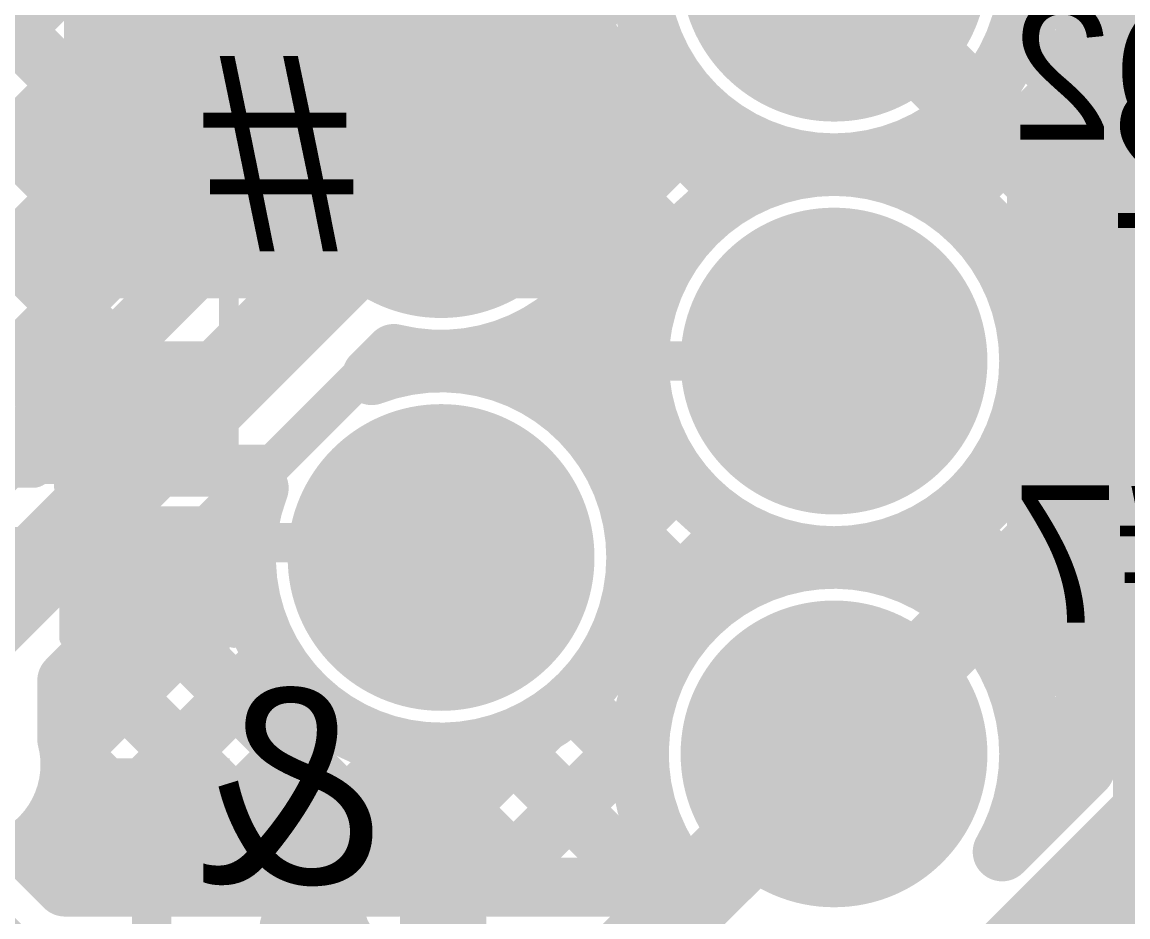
# Model space of a CAD drawing. Header units: millimetres. Extents: x -0.39 to 1.43, y -0.21 to 1.58.
# Drawn here: x 0.7794 to 1.0608, y 0.8165 to 1.0443 of the extents above; entities that cross this region are included whole.
import ezdxf

# ---------------------------------------------------------------- set-up
doc = ezdxf.new("R2010")
doc.units = ezdxf.units.MM
doc.header["$MEASUREMENT"] = 0
for name, color, linetype in [('BottomLayer', 5, 'Continuous'), ('BottomOverlay', 54, 'Continuous'), ('BottomPaste', 16, 'Continuous'), ('BottomSolder', 6, 'Continuous'), ('MultiLayer', 9, 'Continuous'), ('PadHoleLayer', 156, 'Continuous'), ('TopLayer', 1, 'Continuous'), ('TopOverlay', 2, 'Continuous'), ('TopSolder', 216, 'Continuous')]:
    doc.layers.add(name, color=color, linetype=linetype)
doc.styles.add('Arial', font='', dxfattribs={"height": 0.2})
doc.styles.get('Arial').set_extended_font_data('Arial')

# ---------------------------------------------------------------- blocks, each defined once
blk = doc.blocks.new('HY951180A_13')
at = {"layer": 'BottomLayer'}
h = blk.add_hatch(color=5, dxfattribs=at)
edge = h.paths.add_edge_path()
edge.add_arc((-0.125, -0.15591), 0.03504, 0, 360)
h = blk.add_hatch(color=5, dxfattribs=at)
edge = h.paths.add_edge_path()
edge.add_arc((-0.025, -0.15591), 0.03504, 0, 360)
h = blk.add_hatch(color=5, dxfattribs=at)
edge = h.paths.add_edge_path()
edge.add_arc((-0.175, -0.25591), 0.03504, 0, 360)
h = blk.add_hatch(color=5, dxfattribs=at)
edge = h.paths.add_edge_path()
edge.add_arc((-0.075, -0.25591), 0.03504, 0, 360)
h = blk.add_hatch(color=5, dxfattribs=at)
edge = h.paths.add_edge_path()
edge.add_arc((0.025, -0.25591), 0.03504, 0, 360)
at = {"layer": 'BottomSolder'}
h = blk.add_hatch(color=6, dxfattribs=at)
edge = h.paths.add_edge_path()
edge.add_arc((-0.125, -0.15591), 0.03904, 0, 360)
h = blk.add_hatch(color=6, dxfattribs=at)
edge = h.paths.add_edge_path()
edge.add_arc((-0.025, -0.15591), 0.03904, 0, 360)
h = blk.add_hatch(color=6, dxfattribs=at)
edge = h.paths.add_edge_path()
edge.add_arc((-0.175, -0.25591), 0.03904, 0, 360)
h = blk.add_hatch(color=6, dxfattribs=at)
edge = h.paths.add_edge_path()
edge.add_arc((-0.075, -0.25591), 0.03904, 0, 360)
h = blk.add_hatch(color=6, dxfattribs=at)
edge = h.paths.add_edge_path()
edge.add_arc((0.025, -0.25591), 0.03904, 0, 360)
at = {"layer": 'MultiLayer'}
h = blk.add_hatch(color=9, dxfattribs=at)
edge = h.paths.add_edge_path()
edge.add_arc((-0.125, -0.15591), 0.03504, 0, 360)
h = blk.add_hatch(color=9, dxfattribs=at)
edge = h.paths.add_edge_path()
edge.add_arc((-0.025, -0.15591), 0.03504, 0, 360)
h = blk.add_hatch(color=9, dxfattribs=at)
edge = h.paths.add_edge_path()
edge.add_arc((-0.175, -0.25591), 0.03504, 0, 360)
h = blk.add_hatch(color=9, dxfattribs=at)
edge = h.paths.add_edge_path()
edge.add_arc((-0.075, -0.25591), 0.03504, 0, 360)
h = blk.add_hatch(color=9, dxfattribs=at)
edge = h.paths.add_edge_path()
edge.add_arc((0.025, -0.25591), 0.03504, 0, 360)
at = {"layer": 'PadHoleLayer'}
h = blk.add_hatch(color=156, dxfattribs=at)
edge = h.paths.add_edge_path()
edge.add_arc((-0.125, -0.15591), 0.01752, 0, 360)
h = blk.add_hatch(color=156, dxfattribs=at)
edge = h.paths.add_edge_path()
edge.add_arc((-0.025, -0.15591), 0.01752, 0, 360)
h = blk.add_hatch(color=156, dxfattribs=at)
edge = h.paths.add_edge_path()
edge.add_arc((-0.175, -0.25591), 0.01752, 0, 360)
h = blk.add_hatch(color=156, dxfattribs=at)
edge = h.paths.add_edge_path()
edge.add_arc((-0.075, -0.25591), 0.01752, 0, 360)
h = blk.add_hatch(color=156, dxfattribs=at)
edge = h.paths.add_edge_path()
edge.add_arc((0.025, -0.25591), 0.01752, 0, 360)
at = {"layer": 'TopLayer'}
h = blk.add_hatch(color=1, dxfattribs=at)
edge = h.paths.add_edge_path()
edge.add_arc((-0.125, -0.15591), 0.03504, 0, 360)
h = blk.add_hatch(color=1, dxfattribs=at)
edge = h.paths.add_edge_path()
edge.add_arc((-0.025, -0.15591), 0.03504, 0, 360)
h = blk.add_hatch(color=1, dxfattribs=at)
edge = h.paths.add_edge_path()
edge.add_arc((-0.175, -0.25591), 0.03504, 0, 360)
h = blk.add_hatch(color=1, dxfattribs=at)
edge = h.paths.add_edge_path()
edge.add_arc((-0.075, -0.25591), 0.03504, 0, 360)
h = blk.add_hatch(color=1, dxfattribs=at)
edge = h.paths.add_edge_path()
edge.add_arc((0.025, -0.25591), 0.03504, 0, 360)
at = {"layer": 'TopSolder'}
h = blk.add_hatch(color=216, dxfattribs=at)
edge = h.paths.add_edge_path()
edge.add_arc((-0.125, -0.15591), 0.03904, 0, 360)
h = blk.add_hatch(color=216, dxfattribs=at)
edge = h.paths.add_edge_path()
edge.add_arc((-0.025, -0.15591), 0.03904, 0, 360)
h = blk.add_hatch(color=216, dxfattribs=at)
edge = h.paths.add_edge_path()
edge.add_arc((-0.175, -0.25591), 0.03904, 0, 360)
h = blk.add_hatch(color=216, dxfattribs=at)
edge = h.paths.add_edge_path()
edge.add_arc((-0.075, -0.25591), 0.03904, 0, 360)
h = blk.add_hatch(color=216, dxfattribs=at)
edge = h.paths.add_edge_path()
edge.add_arc((0.025, -0.25591), 0.03904, 0, 360)
at = {"layer": 'TopOverlay', "const_width": 0.005}
blk.add_lwpolyline([(-0.331, -0.331), (0.331, -0.331)], dxfattribs=at)
blk = doc.blocks.new('SOT_89_B_27')
at = {"layer": 'BottomOverlay', "text_generation_flag": 2}
blk.add_text('Q2', height=0.035, rotation=-180, dxfattribs=at).set_placement((0.20944, -0.09921))
blk = doc.blocks.new('R__0603_B_31')
at = {"layer": 'BottomLayer'}
for points in [[(-0.045, -0.0175), (-0.045, 0.0175), (-0.015, 0.0175), (-0.015, -0.0175)], [(0.015, -0.0175), (0.015, 0.0175), (0.045, 0.0175), (0.045, -0.0175)]]:
    blk.add_hatch(color=5, dxfattribs=at).paths.add_polyline_path(points)
at = {"layer": 'BottomPaste'}
for points in [[(-0.045, -0.0175), (-0.045, 0.0175), (-0.015, 0.0175), (-0.015, -0.0175)], [(0.015, -0.0175), (0.015, 0.0175), (0.045, 0.0175), (0.045, -0.0175)]]:
    blk.add_hatch(color=16, dxfattribs=at).paths.add_polyline_path(points)
at = {"layer": 'BottomSolder'}
for points in [[(-0.049, -0.0215), (-0.049, 0.0215), (-0.011, 0.0215), (-0.011, -0.0215)], [(0.011, -0.0215), (0.011, 0.0215), (0.049, 0.0215), (0.049, -0.0215)]]:
    blk.add_hatch(color=6, dxfattribs=at).paths.add_polyline_path(points)
at = {"layer": 'BottomOverlay', "const_width": 0.005}
for points in [[(-0.048, 0.021), (-0.048, -0.021)], [(-0.048, 0.021), (0.048, 0.021)], [(0.048, 0.021), (0.048, -0.021)], [(-0.048, -0.021), (0.048, -0.021)]]:
    blk.add_lwpolyline(points, dxfattribs=at)
at = {"layer": 'BottomOverlay', "const_width": 0.0025}
for points in [[(-0.04925, 0.021, 1), (-0.04675, 0.021, 1)], [(-0.04925, 0.021, 1), (-0.04675, 0.021, 1)], [(0.04675, 0.021, 1), (0.04925, 0.021, 1)], [(0.04675, 0.021, 1), (0.04925, 0.021, 1)], [(-0.04925, -0.021, 1), (-0.04675, -0.021, 1)], [(-0.04925, -0.021, 1), (-0.04675, -0.021, 1)], [(0.04675, -0.021, 1), (0.04925, -0.021, 1)], [(0.04675, -0.021, 1), (0.04925, -0.021, 1)]]:
    blk.add_lwpolyline(points, format="xyb", close=True, dxfattribs=at)
blk = doc.blocks.new('C__0603_B_60')
at = {"layer": 'BottomLayer'}
for points in [[(-0.045, -0.0175), (-0.045, 0.0175), (-0.015, 0.0175), (-0.015, -0.0175)], [(0.015, -0.0175), (0.015, 0.0175), (0.045, 0.0175), (0.045, -0.0175)]]:
    blk.add_hatch(color=5, dxfattribs=at).paths.add_polyline_path(points)
at = {"layer": 'BottomPaste'}
for points in [[(-0.045, -0.0175), (-0.045, 0.0175), (-0.015, 0.0175), (-0.015, -0.0175)], [(0.015, -0.0175), (0.015, 0.0175), (0.045, 0.0175), (0.045, -0.0175)]]:
    blk.add_hatch(color=16, dxfattribs=at).paths.add_polyline_path(points)
at = {"layer": 'BottomSolder'}
for points in [[(-0.04736, -0.01986), (-0.04736, 0.01986), (-0.01264, 0.01986), (-0.01264, -0.01986)], [(0.01264, -0.01986), (0.01264, 0.01986), (0.04736, 0.01986), (0.04736, -0.01986)]]:
    blk.add_hatch(color=6, dxfattribs=at).paths.add_polyline_path(points)
at = {"layer": 'BottomOverlay', "const_width": 0.005}
for points in [[(-0.018, 0.021), (-0.049, 0.021)], [(-0.049, 0.021), (-0.049, -0.021)], [(0.049, 0.021), (0.018, 0.021)], [(0.049, 0.021), (0.049, -0.021)], [(-0.018, -0.021), (-0.049, -0.021)], [(0.049, -0.021), (0.018, -0.021)]]:
    blk.add_lwpolyline(points, dxfattribs=at)
at = {"layer": 'BottomOverlay', "const_width": 0.0025}
for points in [[(-0.05025, 0.021, 1), (-0.04775, 0.021, 1)], [(-0.05025, 0.021, 1), (-0.04775, 0.021, 1)], [(-0.01925, 0.021, 1), (-0.01675, 0.021, 1)], [(0.01675, 0.021, 1), (0.01925, 0.021, 1)], [(0.04775, 0.021, 1), (0.05025, 0.021, 1)], [(0.04775, 0.021, 1), (0.05025, 0.021, 1)], [(-0.05025, -0.021, 1), (-0.04775, -0.021, 1)], [(-0.05025, -0.021, 1), (-0.04775, -0.021, 1)], [(-0.01925, -0.021, 1), (-0.01675, -0.021, 1)], [(0.01675, -0.021, 1), (0.01925, -0.021, 1)], [(0.04775, -0.021, 1), (0.05025, -0.021, 1)], [(0.04775, -0.021, 1), (0.05025, -0.021, 1)]]:
    blk.add_lwpolyline(points, format="xyb", close=True, dxfattribs=at)
blk = doc.blocks.new('C__0603_B_62')
at = {"layer": 'BottomLayer'}
for points in [[(-0.045, -0.0175), (-0.045, 0.0175), (-0.015, 0.0175), (-0.015, -0.0175)], [(0.015, -0.0175), (0.015, 0.0175), (0.045, 0.0175), (0.045, -0.0175)]]:
    blk.add_hatch(color=5, dxfattribs=at).paths.add_polyline_path(points)
at = {"layer": 'BottomPaste'}
for points in [[(-0.045, -0.0175), (-0.045, 0.0175), (-0.015, 0.0175), (-0.015, -0.0175)], [(0.015, -0.0175), (0.015, 0.0175), (0.045, 0.0175), (0.045, -0.0175)]]:
    blk.add_hatch(color=16, dxfattribs=at).paths.add_polyline_path(points)
at = {"layer": 'BottomSolder'}
for points in [[(-0.04736, -0.01986), (-0.04736, 0.01986), (-0.01264, 0.01986), (-0.01264, -0.01986)], [(0.01264, -0.01986), (0.01264, 0.01986), (0.04736, 0.01986), (0.04736, -0.01986)]]:
    blk.add_hatch(color=6, dxfattribs=at).paths.add_polyline_path(points)
at = {"layer": 'BottomOverlay', "const_width": 0.005}
for points in [[(-0.018, 0.021), (-0.049, 0.021)], [(-0.049, -0.021), (-0.049, 0.021)], [(0.049, 0.021), (0.018, 0.021)], [(0.049, -0.021), (0.049, 0.021)], [(-0.018, -0.021), (-0.049, -0.021)], [(0.049, -0.021), (0.018, -0.021)]]:
    blk.add_lwpolyline(points, dxfattribs=at)
at = {"layer": 'BottomOverlay', "const_width": 0.0025}
for points in [[(-0.05025, 0.021, 1), (-0.04775, 0.021, 1)], [(-0.05025, 0.021, 1), (-0.04775, 0.021, 1)], [(-0.01925, 0.021, 1), (-0.01675, 0.021, 1)], [(0.01675, 0.021, 1), (0.01925, 0.021, 1)], [(0.04775, 0.021, 1), (0.05025, 0.021, 1)], [(0.04775, 0.021, 1), (0.05025, 0.021, 1)], [(-0.05025, -0.021, 1), (-0.04775, -0.021, 1)], [(-0.05025, -0.021, 1), (-0.04775, -0.021, 1)], [(-0.01925, -0.021, 1), (-0.01675, -0.021, 1)], [(0.01675, -0.021, 1), (0.01925, -0.021, 1)], [(0.04775, -0.021, 1), (0.05025, -0.021, 1)], [(0.04775, -0.021, 1), (0.05025, -0.021, 1)]]:
    blk.add_lwpolyline(points, format="xyb", close=True, dxfattribs=at)

msp = doc.modelspace()

# ---------------------------------------------------------------- hatches: boundary and pattern name
at = {"layer": 'BottomLayer'}
msp.add_hatch(color=5, dxfattribs=at).paths.add_polyline_path([(0.79, 0.974), (0.929, 0.974), (0.929, 1.133), (0.79, 1.133)])

# ---------------------------------------------------------------- linework, layer by layer
for points, const_width in [([(1.067, 0.843), (1.067, 1.08647)], 0.02), ([(0.986, 1.05801), (1.04, 1.00401)], 0.02), ([(1.04, 0.91201), (1.04, 1.00401)], 0.02), ([(0.84322, 0.93175), (0.86948, 0.95801)], 0.01), ([(0.86948, 0.95801), (0.986, 0.95801)], 0.01), ([(0.801, 0.934), (0.811, 0.944)], 0.01), ([(0.811, 0.944), (0.821, 0.934)], 0.01), ([(0.79264, 0.93175), (0.79489, 0.934)], 0.01), ([(0.79489, 0.934), (0.801, 0.934)], 0.01), ([(0.821, 0.934), (0.82711, 0.934)], 0.01), ([(0.82711, 0.934), (0.82936, 0.93175)], 0.01), ([(0.77336, 0.93075), (0.78223, 0.93075)], 0.01), ([(0.78223, 0.93075), (0.78323, 0.93175)], 0.01), ([(0.78323, 0.93175), (0.79264, 0.93175)], 0.01), ([(0.82936, 0.93175), (0.84322, 0.93175)], 0.01), ([(0.986, 0.85801), (1.04, 0.91201)], 0.02), ([(0.77336, 0.91075), (0.79052, 0.91075)], 0.01), ([(0.79052, 0.91075), (0.79152, 0.91175)], 0.01), ([(0.79152, 0.91175), (0.79264, 0.91175)], 0.01), ([(0.79264, 0.91175), (0.79489, 0.9095)], 0.01), ([(0.82711, 0.9095), (0.82936, 0.91175)], 0.01), ([(0.82936, 0.91175), (0.88226, 0.91175)], 0.01), ([(0.88226, 0.91175), (0.886, 0.90801)], 0.01), ([(0.79489, 0.9095), (0.801, 0.9095)], 0.01), ([(0.801, 0.9095), (0.811, 0.8995)], 0.01), ([(0.811, 0.8995), (0.821, 0.9095)], 0.01), ([(0.821, 0.9095), (0.82711, 0.9095)], 0.01), ([(0.93265, 0.80466), (0.986, 0.85801)], 0.022), ([(0.86166, 0.63766), (1.067, 0.843)], 0.02), ([(0.81233, 0.8395), (0.8705, 0.8395)], 0.022), ([(0.8705, 0.8395), (0.88652, 0.82348)], 0.022), ([(0.81233, 0.8145), (0.81233, 0.8395)], 0.01), ([(0.88652, 0.7971), (0.88652, 0.82348)], 0.022), ([(0.82557, 0.77959), (0.85996, 0.81398)], 0.015), ([(0.84733, 0.814), (0.85994, 0.814)], 0.015), ([(0.84733, 0.807), (0.84733, 0.814)], 0.015)]:
    msp.add_lwpolyline(points, dxfattribs=dict(at, const_width=const_width))
for points, const_width in [([(1.035, 1.00401, 1), (1.045, 1.00401, 1)], 0.01), ([(1.035, 1.00401, 1), (1.045, 1.00401, 1)], 0.01), ([(0.86698, 0.95801, 1), (0.87198, 0.95801, 1)], 0.005), ([(0.86698, 0.95801, 1), (0.87198, 0.95801, 1)], 0.005), ([(0.9835, 0.95801, 1), (0.9885, 0.95801, 1)], 0.005), ([(0.8085, 0.944, 1), (0.8135, 0.944, 1)], 0.005), ([(0.8085, 0.944, 1), (0.8135, 0.944, 1)], 0.005), ([(0.79239, 0.934, 1), (0.79739, 0.934, 1)], 0.005), ([(0.79239, 0.934, 1), (0.79739, 0.934, 1)], 0.005), ([(0.7985, 0.934, 1), (0.8035, 0.934, 1)], 0.005), ([(0.7985, 0.934, 1), (0.8035, 0.934, 1)], 0.005), ([(0.8185, 0.934, 1), (0.8235, 0.934, 1)], 0.005), ([(0.8185, 0.934, 1), (0.8235, 0.934, 1)], 0.005), ([(0.82461, 0.934, 1), (0.82961, 0.934, 1)], 0.005), ([(0.82461, 0.934, 1), (0.82961, 0.934, 1)], 0.005), ([(0.77973, 0.93075, 1), (0.78473, 0.93075, 1)], 0.005), ([(0.77973, 0.93075, 1), (0.78473, 0.93075, 1)], 0.005), ([(0.78073, 0.93175, 1), (0.78573, 0.93175, 1)], 0.005), ([(0.78073, 0.93175, 1), (0.78573, 0.93175, 1)], 0.005), ([(0.79014, 0.93175, 1), (0.79514, 0.93175, 1)], 0.005), ([(0.79014, 0.93175, 1), (0.79514, 0.93175, 1)], 0.005), ([(0.82686, 0.93175, 1), (0.83186, 0.93175, 1)], 0.005), ([(0.82686, 0.93175, 1), (0.83186, 0.93175, 1)], 0.005), ([(0.84072, 0.93175, 1), (0.84572, 0.93175, 1)], 0.005), ([(0.84072, 0.93175, 1), (0.84572, 0.93175, 1)], 0.005), ([(1.035, 0.91201, 1), (1.045, 0.91201, 1)], 0.01), ([(1.035, 0.91201, 1), (1.045, 0.91201, 1)], 0.01), ([(0.78802, 0.91075, 1), (0.79302, 0.91075, 1)], 0.005), ([(0.78802, 0.91075, 1), (0.79302, 0.91075, 1)], 0.005), ([(0.78902, 0.91175, 1), (0.79402, 0.91175, 1)], 0.005), ([(0.78902, 0.91175, 1), (0.79402, 0.91175, 1)], 0.005), ([(0.79014, 0.91175, 1), (0.79514, 0.91175, 1)], 0.005), ([(0.79014, 0.91175, 1), (0.79514, 0.91175, 1)], 0.005), ([(0.82686, 0.91175, 1), (0.83186, 0.91175, 1)], 0.005), ([(0.82686, 0.91175, 1), (0.83186, 0.91175, 1)], 0.005), ([(0.87976, 0.91175, 1), (0.88476, 0.91175, 1)], 0.005), ([(0.87976, 0.91175, 1), (0.88476, 0.91175, 1)], 0.005), ([(0.79239, 0.9095, 1), (0.79739, 0.9095, 1)], 0.005), ([(0.79239, 0.9095, 1), (0.79739, 0.9095, 1)], 0.005), ([(0.7985, 0.9095, 1), (0.8035, 0.9095, 1)], 0.005), ([(0.7985, 0.9095, 1), (0.8035, 0.9095, 1)], 0.005), ([(0.8185, 0.9095, 1), (0.8235, 0.9095, 1)], 0.005), ([(0.8185, 0.9095, 1), (0.8235, 0.9095, 1)], 0.005), ([(0.82461, 0.9095, 1), (0.82961, 0.9095, 1)], 0.005), ([(0.82461, 0.9095, 1), (0.82961, 0.9095, 1)], 0.005), ([(0.8835, 0.90801, 1), (0.8885, 0.90801, 1)], 0.005), ([(0.8085, 0.8995, 1), (0.8135, 0.8995, 1)], 0.005), ([(0.8085, 0.8995, 1), (0.8135, 0.8995, 1)], 0.005), ([(0.9805, 0.85801, 1), (0.9915, 0.85801, 1)], 0.011), ([(0.981, 0.85801, 1), (0.991, 0.85801, 1)], 0.01), ([(1.062, 0.843, 1), (1.072, 0.843, 1)], 0.01), ([(1.062, 0.843, 1), (1.072, 0.843, 1)], 0.01), ([(0.80683, 0.8395, 1), (0.81783, 0.8395, 1)], 0.011), ([(0.865, 0.8395, 1), (0.876, 0.8395, 1)], 0.011), ([(0.865, 0.8395, 1), (0.876, 0.8395, 1)], 0.011), ([(0.80983, 0.8395, 1), (0.81483, 0.8395, 1)], 0.005), ([(0.88102, 0.82348, 1), (0.89202, 0.82348, 1)], 0.011), ([(0.88102, 0.82348, 1), (0.89202, 0.82348, 1)], 0.011), ([(0.80983, 0.8145, 1), (0.81483, 0.8145, 1)], 0.005), ([(0.84358, 0.814, 1), (0.85108, 0.814, 1)], 0.0075), ([(0.84358, 0.814, 1), (0.85108, 0.814, 1)], 0.0075), ([(0.85619, 0.814, 1), (0.86369, 0.814, 1)], 0.0075), ([(0.85621, 0.81398, 1), (0.86371, 0.81398, 1)], 0.0075), ([(0.85727, 0.81156, 1), (0.86477, 0.81156, 1)], 0.0075)]:
    msp.add_lwpolyline(points, format="xyb", close=True, dxfattribs=dict(at, const_width=const_width))
at = {"layer": 'BottomLayer', "const_width": 0.015}
msp.add_lwpolyline([(0.90715, 0.77628, -0.871482), (0.86102, 0.81156)], format="xyb", dxfattribs=at)
at = {"layer": 'TopLayer'}
for points, const_width in [([(1.05, 0.85426), (1.05, 1.19382)], 0.015), ([(0.62375, 1.08259), (0.77414, 0.93221)], 0.015), ([(0.65212, 1.08251), (0.78828, 0.94635)], 0.015), ([(0.67461, 0.93976), (0.81736, 1.08251)], 0.015), ([(0.6804, 1.08251), (0.80242, 0.96049)], 0.015), ([(0.70869, 1.08251), (0.81656, 0.97463)], 0.015), ([(0.73697, 1.08251), (0.8307, 0.98877)], 0.015), ([(0.76526, 1.08251), (0.83656, 1.0112)], 0.015), ([(0.79354, 1.08251), (0.84316, 1.03289)], 0.015), ([(0.82182, 1.08251), (0.85652, 1.04782)], 0.015), ([(0.68876, 0.92562), (0.84434, 1.08121)], 0.015), ([(0.7029, 0.91148), (0.85833, 1.06692)], 0.015), ([(0.92016, 1.04389), (0.93651, 1.06024)], 0.015), ([(1.03356, 1.04416), (1.05, 1.06059)], 0.015), ([(1.03266, 1.04137), (1.05, 1.02404)], 0.015), ([(0.9317, 1.02714), (0.94127, 1.03672)], 0.015), ([(0.92986, 1.03104), (0.96045, 1.00045)], 0.015), ([(1.0155, 0.99781), (1.05, 1.03231)], 0.015), ([(1.02189, 1.02386), (1.05, 0.99575)], 0.015), ([(0.93522, 1.00238), (0.95348, 1.02064)], 0.015), ([(0.71704, 0.89734), (0.83742, 1.01772)], 0.015), ([(0.76524, 0.88725), (0.886, 1.00801)], 0.022), ([(1.00515, 1.01232), (1.05, 0.96747)], 0.015), ([(0.96301, 1.00189), (0.9717, 1.01058)], 0.015), ([(0.96301, 1.00189), (0.9717, 1.01058)], 0.015), ([(0.99595, 1.00654), (0.99985, 1.01044)], 0.015), ([(1.02885, 0.98287), (1.05, 1.00402)], 0.015), ([(0.93453, 0.99808), (0.94574, 0.98688)], 0.015), ([(0.58619, 0.99), (0.77909, 0.7971)], 0.025), ([(0.74723, 0.90531), (0.83794, 0.99601)], 0.015), ([(0.91156, 0.95044), (0.94212, 0.98099)], 0.015), ([(0.91156, 0.95044), (0.94212, 0.98099)], 0.015), ([(0.92581, 0.97852), (0.93729, 0.96704)], 0.015), ([(1.03544, 0.96118), (1.05, 0.97574)], 0.015), ([(0.91088, 0.96517), (0.94351, 0.93254)], 0.015), ([(0.86835, 0.9543), (0.874, 0.95994)], 0.015), ([(1.03536, 0.95382), (1.05, 0.93919)], 0.015), ([(0.92627, 0.93686), (0.93747, 0.94806)], 0.015), ([(1.00591, 0.90337), (1.05, 0.94746)], 0.015), ([(1.02844, 0.93246), (1.05, 0.9109)], 0.015), ([(0.93471, 0.91702), (0.9462, 0.92851)], 0.015), ([(0.79074, 0.87668), (0.83971, 0.92566)], 0.015), ([(1.02242, 0.89159), (1.05, 0.91917)], 0.015), ([(1.01487, 0.91775), (1.05, 0.88262)], 0.015), ([(0.92846, 0.88248), (0.96114, 0.91516)], 0.015), ([(0.96053, 0.91552), (0.97087, 0.90518)], 0.015), ([(0.82434, 0.91029), (0.83772, 0.89691)], 0.015), ([(0.93534, 0.91242), (0.9529, 0.89487)], 0.015), ([(0.99503, 0.9093), (0.99835, 0.90598)], 0.015), ([(0.79134, 0.85851), (0.83664, 0.9038)], 0.015), ([(0.8102, 0.89614), (0.88054, 0.8258)], 0.015), ([(1.03294, 0.87383), (1.05, 0.89089)], 0.015), ([(0.93137, 0.88811), (0.94092, 0.87856)], 0.015), ([(0.78775, 0.82663), (0.84357, 0.88244)], 0.015), ([(0.78775, 0.82663), (0.84357, 0.88244)], 0.015), ([(0.79606, 0.882), (0.85395, 0.8241)], 0.015), ([(0.79074, 0.86172), (0.79074, 0.87668)], 0.015), ([(0.9196, 0.8716), (0.93658, 0.85462)], 0.015), ([(0.81351, 0.8241), (0.85715, 0.86774)], 0.015), ([(1.03398, 0.87036), (1.05, 0.85433)], 0.015), ([(0.87008, 0.8241), (0.91153, 0.86555)], 0.015), ([(0.89836, 0.8241), (0.93666, 0.8624)], 0.015), ([(1.03427, 0.84688), (1.05, 0.8626)], 0.015), ([(0.84179, 0.8241), (0.87699, 0.8593)], 0.015), ([(0.8749, 0.85973), (0.91052, 0.8241)], 0.015), ([(0.90184, 0.86107), (0.93881, 0.8241)], 0.015), ([(0.79136, 0.85842), (0.82567, 0.8241)], 0.015), ([(1.0288, 0.83307), (1.05, 0.85426)], 0.015), ([(1.03102, 0.7971), (1.077, 0.84308)], 0.025), ([(1.03317, 0.84288), (1.03589, 0.84016)], 0.015), ([(0.78434, 0.83715), (0.79739, 0.8241)], 0.015), ([(0.92665, 0.8241), (0.94064, 0.83809)], 0.015), ([(0.78054, 0.83384), (0.79027, 0.8241)], 0.015), ([(0.79027, 0.8241), (0.87511, 0.8241)], 0.015), ([(0.89793, 0.8241), (0.94988, 0.8241)], 0.015), ([(0.88652, 0.7971), (0.88652, 0.81891)], 0.01)]:
    msp.add_lwpolyline(points, dxfattribs=dict(at, const_width=const_width))
for points, const_width in [([(1.03554, 1.05801, 1), (0.93646, 1.05801, 1)], 0.015), ([(0.85277, 1.04782, 1), (0.86027, 1.04782, 1)], 0.0075), ([(0.91641, 1.04389, 1), (0.92391, 1.04389, 1)], 0.0075), ([(1.02981, 1.04416, 1), (1.03731, 1.04416, 1)], 0.0075), ([(1.02891, 1.04137, 1), (1.03641, 1.04137, 1)], 0.0075), ([(0.93752, 1.03672, 1), (0.94502, 1.03672, 1)], 0.0075), ([(0.83941, 1.03289, 1), (0.84691, 1.03289, 1)], 0.0075), ([(0.92611, 1.03104, 1), (0.93361, 1.03104, 1)], 0.0075), ([(1.04625, 1.03231, 1), (1.05375, 1.03231, 1)], 0.0075), ([(0.92795, 1.02714, 1), (0.93545, 1.02714, 1)], 0.0075), ([(1.01814, 1.02386, 1), (1.02564, 1.02386, 1)], 0.0075), ([(1.04625, 1.02404, 1), (1.05375, 1.02404, 1)], 0.0075), ([(0.94973, 1.02064, 1), (0.95723, 1.02064, 1)], 0.0075), ([(0.83367, 1.01772, 1), (0.84117, 1.01772, 1)], 0.0075), ([(0.8805, 1.00801, 1), (0.8915, 1.00801, 1)], 0.011), ([(1.0014, 1.01232, 1), (1.0089, 1.01232, 1)], 0.0075), ([(0.83281, 1.0112, 1), (0.84031, 1.0112, 1)], 0.0075), ([(0.96795, 1.01058, 1), (0.97545, 1.01058, 1)], 0.0075), ([(0.96795, 1.01058, 1), (0.97545, 1.01058, 1)], 0.0075), ([(0.9961, 1.01044, 1), (1.0036, 1.01044, 1)], 0.0075), ([(0.93179, 1.00801, 1), (0.93929, 1.00801, 1)], 0.0075), ([(0.93179, 1.00801, 1), (0.93929, 1.00801, 1)], 0.0075), ([(1.03554, 0.95801, 1), (0.93646, 0.95801, 1)], 0.015), ([(0.9922, 1.00654, 1), (0.9997, 1.00654, 1)], 0.0075), ([(1.04625, 1.00402, 1), (1.05375, 1.00402, 1)], 0.0075), ([(0.93147, 1.00238, 1), (0.93897, 1.00238, 1)], 0.0075), ([(0.9567, 1.00045, 1), (0.9642, 1.00045, 1)], 0.0075), ([(0.95926, 1.00189, 1), (0.96676, 1.00189, 1)], 0.0075), ([(0.95926, 1.00189, 1), (0.96676, 1.00189, 1)], 0.0075), ([(0.93078, 0.99808, 1), (0.93828, 0.99808, 1)], 0.0075), ([(1.01175, 0.99781, 1), (1.01925, 0.99781, 1)], 0.0075), ([(0.83419, 0.99601, 1), (0.84169, 0.99601, 1)], 0.0075), ([(0.83419, 0.99601, 1), (0.84169, 0.99601, 1)], 0.0075), ([(1.04625, 0.99575, 1), (1.05375, 0.99575, 1)], 0.0075), ([(0.82695, 0.98877, 1), (0.83445, 0.98877, 1)], 0.0075), ([(0.94199, 0.98688, 1), (0.94949, 0.98688, 1)], 0.0075), ([(0.93837, 0.98099, 1), (0.94587, 0.98099, 1)], 0.0075), ([(0.93837, 0.98099, 1), (0.94587, 0.98099, 1)], 0.0075), ([(1.0251, 0.98287, 1), (1.0326, 0.98287, 1)], 0.0075), ([(0.92206, 0.97852, 1), (0.92956, 0.97852, 1)], 0.0075), ([(0.81281, 0.97463, 1), (0.82031, 0.97463, 1)], 0.0075), ([(1.04625, 0.97574, 1), (1.05375, 0.97574, 1)], 0.0075), ([(0.93354, 0.96704, 1), (0.94104, 0.96704, 1)], 0.0075), ([(1.04625, 0.96747, 1), (1.05375, 0.96747, 1)], 0.0075), ([(0.90713, 0.96517, 1), (0.91463, 0.96517, 1)], 0.0075), ([(1.03169, 0.96118, 1), (1.03919, 0.96118, 1)], 0.0075), ([(0.79867, 0.96049, 1), (0.80617, 0.96049, 1)], 0.0075), ([(0.87025, 0.95994, 1), (0.87775, 0.95994, 1)], 0.0075), ([(0.87025, 0.95994, 1), (0.87775, 0.95994, 1)], 0.0075), ([(0.93271, 0.95801, 1), (0.94021, 0.95801, 1)], 0.0075), ([(1.03179, 0.95801, 1), (1.03929, 0.95801, 1)], 0.0075), ([(0.8646, 0.9543, 1), (0.8721, 0.9543, 1)], 0.0075), ([(0.8646, 0.9543, 1), (0.8721, 0.9543, 1)], 0.0075), ([(1.03161, 0.95382, 1), (1.03911, 0.95382, 1)], 0.0075), ([(0.90781, 0.95044, 1), (0.91531, 0.95044, 1)], 0.0075), ([(0.90781, 0.95044, 1), (0.91531, 0.95044, 1)], 0.0075), ([(0.93372, 0.94806, 1), (0.94122, 0.94806, 1)], 0.0075), ([(1.04625, 0.94746, 1), (1.05375, 0.94746, 1)], 0.0075), ([(0.78453, 0.94635, 1), (0.79203, 0.94635, 1)], 0.0075), ([(1.04625, 0.93919, 1), (1.05375, 0.93919, 1)], 0.0075), ([(0.92252, 0.93686, 1), (0.93002, 0.93686, 1)], 0.0075), ([(0.93976, 0.93254, 1), (0.94726, 0.93254, 1)], 0.0075), ([(1.02469, 0.93246, 1), (1.03219, 0.93246, 1)], 0.0075), ([(0.77039, 0.93221, 1), (0.77789, 0.93221, 1)], 0.0075), ([(0.94245, 0.92851, 1), (0.94995, 0.92851, 1)], 0.0075), ([(0.83596, 0.92566, 1), (0.84346, 0.92566, 1)], 0.0075), ([(0.83596, 0.92566, 1), (0.84346, 0.92566, 1)], 0.0075), ([(1.04625, 0.91917, 1), (1.05375, 0.91917, 1)], 0.0075), ([(0.93096, 0.91702, 1), (0.93846, 0.91702, 1)], 0.0075), ([(1.01112, 0.91775, 1), (1.01862, 0.91775, 1)], 0.0075), ([(0.95678, 0.91552, 1), (0.96428, 0.91552, 1)], 0.0075), ([(0.95739, 0.91516, 1), (0.96489, 0.91516, 1)], 0.0075), ([(0.82059, 0.91029, 1), (0.82809, 0.91029, 1)], 0.0075), ([(0.93159, 0.91242, 1), (0.93909, 0.91242, 1)], 0.0075), ([(1.04625, 0.9109, 1), (1.05375, 0.9109, 1)], 0.0075), ([(0.93179, 0.90801, 1), (0.93929, 0.90801, 1)], 0.0075), ([(0.93179, 0.90801, 1), (0.93929, 0.90801, 1)], 0.0075), ([(0.99128, 0.9093, 1), (0.99878, 0.9093, 1)], 0.0075), ([(0.96712, 0.90518, 1), (0.97462, 0.90518, 1)], 0.0075), ([(0.9946, 0.90598, 1), (1.0021, 0.90598, 1)], 0.0075), ([(0.83289, 0.9038, 1), (0.84039, 0.9038, 1)], 0.0075), ([(1.00216, 0.90337, 1), (1.00966, 0.90337, 1)], 0.0075), ([(0.80645, 0.89614, 1), (0.81395, 0.89614, 1)], 0.0075), ([(0.83397, 0.89691, 1), (0.84147, 0.89691, 1)], 0.0075), ([(0.94915, 0.89487, 1), (0.95665, 0.89487, 1)], 0.0075), ([(1.01867, 0.89159, 1), (1.02617, 0.89159, 1)], 0.0075), ([(1.04625, 0.89089, 1), (1.05375, 0.89089, 1)], 0.0075), ([(0.92762, 0.88811, 1), (0.93512, 0.88811, 1)], 0.0075), ([(0.79231, 0.882, 1), (0.79981, 0.882, 1)], 0.0075), ([(0.83982, 0.88244, 1), (0.84732, 0.88244, 1)], 0.0075), ([(0.83982, 0.88244, 1), (0.84732, 0.88244, 1)], 0.0075), ([(0.92471, 0.88248, 1), (0.93221, 0.88248, 1)], 0.0075), ([(1.04625, 0.88262, 1), (1.05375, 0.88262, 1)], 0.0075), ([(0.78699, 0.87668, 1), (0.79449, 0.87668, 1)], 0.0075), ([(0.78699, 0.87668, 1), (0.79449, 0.87668, 1)], 0.0075), ([(0.93717, 0.87856, 1), (0.94467, 0.87856, 1)], 0.0075), ([(1.02919, 0.87383, 1), (1.03669, 0.87383, 1)], 0.0075), ([(0.91585, 0.8716, 1), (0.92335, 0.8716, 1)], 0.0075), ([(0.8534, 0.86774, 1), (0.8609, 0.86774, 1)], 0.0075), ([(1.03023, 0.87036, 1), (1.03773, 0.87036, 1)], 0.0075), ([(0.90778, 0.86555, 1), (0.91528, 0.86555, 1)], 0.0075), ([(0.93291, 0.8624, 1), (0.94041, 0.8624, 1)], 0.0075), ([(1.04625, 0.8626, 1), (1.05375, 0.8626, 1)], 0.0075), ([(0.78699, 0.86172, 1), (0.79449, 0.86172, 1)], 0.0075), ([(0.78699, 0.86172, 1), (0.79449, 0.86172, 1)], 0.0075), ([(0.87115, 0.85973, 1), (0.87865, 0.85973, 1)], 0.0075), ([(0.87324, 0.8593, 1), (0.88074, 0.8593, 1)], 0.0075), ([(0.89809, 0.86107, 1), (0.90559, 0.86107, 1)], 0.0075), ([(0.78759, 0.85851, 1), (0.79509, 0.85851, 1)], 0.0075), ([(0.78761, 0.85842, 1), (0.79511, 0.85842, 1)], 0.0075), ([(1.03179, 0.85801, 1), (1.03929, 0.85801, 1)], 0.0075), ([(1.03179, 0.85801, 1), (1.03929, 0.85801, 1)], 0.0075), ([(0.7878, 0.85524, 1), (0.7953, 0.85524, 1)], 0.0075), ([(0.7878, 0.85524, 1), (0.7953, 0.85524, 1)], 0.0075), ([(0.93283, 0.85462, 1), (0.94033, 0.85462, 1)], 0.0075), ([(1.04625, 0.85433, 1), (1.05375, 0.85433, 1)], 0.0075), ([(1.04625, 0.85426, 1), (1.05375, 0.85426, 1)], 0.0075), ([(1.04625, 0.85426, 1), (1.05375, 0.85426, 1)], 0.0075), ([(1.03052, 0.84688, 1), (1.03802, 0.84688, 1)], 0.0075), ([(1.02942, 0.84288, 1), (1.03692, 0.84288, 1)], 0.0075), ([(1.03214, 0.84016, 1), (1.03964, 0.84016, 1)], 0.0075), ([(0.78059, 0.83715, 1), (0.78809, 0.83715, 1)], 0.0075), ([(0.93689, 0.83809, 1), (0.94439, 0.83809, 1)], 0.0075), ([(0.77679, 0.83384, 1), (0.78429, 0.83384, 1)], 0.0075), ([(0.77679, 0.83384, 1), (0.78429, 0.83384, 1)], 0.0075), ([(1.02505, 0.83307, 1), (1.03255, 0.83307, 1)], 0.0075), ([(1.02505, 0.83307, 1), (1.03255, 0.83307, 1)], 0.0075), ([(0.784, 0.82663, 1), (0.7915, 0.82663, 1)], 0.0075), ([(0.784, 0.82663, 1), (0.7915, 0.82663, 1)], 0.0075), ([(0.87679, 0.8258, 1), (0.88429, 0.8258, 1)], 0.0075), ([(0.78652, 0.8241, 1), (0.79402, 0.8241, 1)], 0.0075), ([(0.78652, 0.8241, 1), (0.79402, 0.8241, 1)], 0.0075), ([(0.79364, 0.8241, 1), (0.80114, 0.8241, 1)], 0.0075), ([(0.80976, 0.8241, 1), (0.81726, 0.8241, 1)], 0.0075), ([(0.82192, 0.8241, 1), (0.82942, 0.8241, 1)], 0.0075), ([(0.83804, 0.8241, 1), (0.84554, 0.8241, 1)], 0.0075), ([(0.8502, 0.8241, 1), (0.8577, 0.8241, 1)], 0.0075), ([(0.86633, 0.8241, 1), (0.87383, 0.8241, 1)], 0.0075), ([(0.87136, 0.8241, 1), (0.87886, 0.8241, 1)], 0.0075), ([(0.87136, 0.8241, 1), (0.87886, 0.8241, 1)], 0.0075), ([(0.89418, 0.8241, 1), (0.90168, 0.8241, 1)], 0.0075), ([(0.89418, 0.8241, 1), (0.90168, 0.8241, 1)], 0.0075), ([(0.89461, 0.8241, 1), (0.90211, 0.8241, 1)], 0.0075), ([(0.90677, 0.8241, 1), (0.91427, 0.8241, 1)], 0.0075), ([(0.9229, 0.8241, 1), (0.9304, 0.8241, 1)], 0.0075), ([(0.93506, 0.8241, 1), (0.94256, 0.8241, 1)], 0.0075), ([(0.94613, 0.8241, 1), (0.95363, 0.8241, 1)], 0.0075), ([(0.94613, 0.8241, 1), (0.95363, 0.8241, 1)], 0.0075), ([(0.88402, 0.81891, 1), (0.88902, 0.81891, 1)], 0.005)]:
    msp.add_lwpolyline(points, format="xyb", close=True, dxfattribs=dict(at, const_width=const_width))
at = {"layer": 'TopLayer', "const_width": 0.015}
for points in [[(0.83794, 0.99601, -1.130492), (0.93554, 1.00801)], [(0.93554, 1.00801, -0.48784), (0.874, 0.95994)], [(0.86835, 0.9543, -0.525402), (0.93554, 0.90801)], [(0.93554, 0.90801, -1.200985), (0.83971, 0.92566)], [(0.94988, 0.8241, -1.471285), (1.03554, 0.85801)], [(0.79074, 0.86172, -0.062313), (0.79155, 0.85524)], [(1.03554, 0.85801, -0.132658), (1.0288, 0.83307)], [(0.79155, 0.85524, -0.242064), (0.78054, 0.83384)], [(0.87511, 0.8241, -0.202583), (0.89793, 0.8241)]]:
    msp.add_lwpolyline(points, format="xyb", dxfattribs=at)

# ---------------------------------------------------------------- block references
for name, p, rotation in [('HY951180A_13', (0.73009, 1.03301), 90), ('C__0603_B_60', (0.784, 1.052), 180), ('SOT_89_B_27', (1.30295, 0.91518), 180), ('R__0603_B_31', (0.811, 0.974), 90), ('C__0603_B_62', (0.81233, 0.8695), 270)]:
    msp.add_blockref(name, p, dxfattribs=dict(rotation=rotation))

# ---------------------------------------------------------------- texts
at = {"layer": 'BottomOverlay', "style": 'Arial', "text_generation_flag": 2}
for s, p in [('#', (0.86397, 0.98598)), ('&', (0.871, 0.825))]:
    msp.add_text(s, height=0.05, rotation=360, dxfattribs=at).set_placement(p)
for s, p in [('Q2', (1.121, 0.9919)), ('C#7', (1.121, 0.89141))]:
    msp.add_text(s, height=0.035, dxfattribs=at).set_placement(p)

doc.saveas('drawing.dxf')
